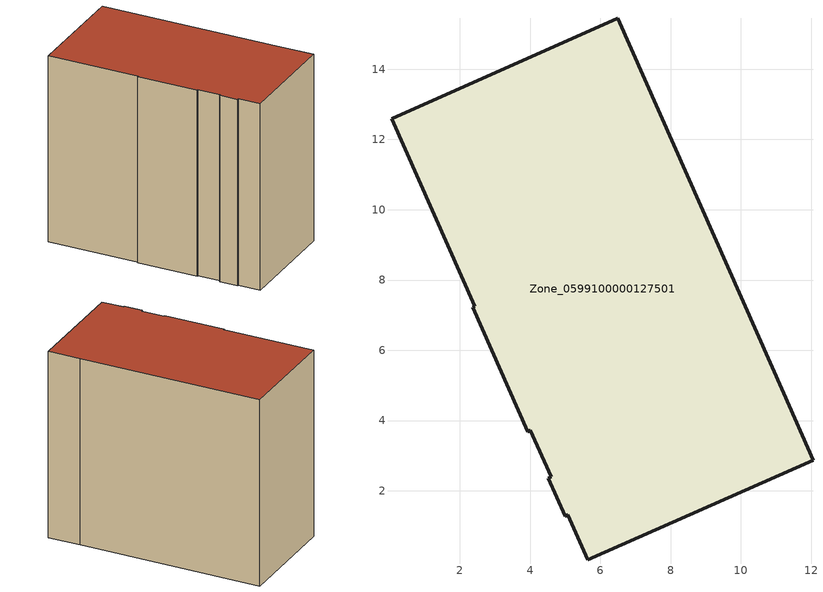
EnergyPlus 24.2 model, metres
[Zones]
Zone_0599100000127501
 floor ground (C_G): 4,3.72 3.93,3.69 2.36,7.23 2.43,7.26 0.05,12.59 6.49,15.45 11.22,4.78 12.05,2.87 5.64,0.04 5.07,1.32 5,1.28 4.52,2.35 4.59,2.4 z0
 wall outside (C_F): 11.22,4.78 6.49,15.45 0.05,12.59 2.43,7.26 2.36,7.23 3.93,3.69 4,3.72 4.59,2.4 4.52,2.35 5,1.28 5.07,1.32 5.64,0.04 12.05,2.87 11.22,4.78 z0:12.16
 roof outside (C_R): 4.59,2.4 4.52,2.35 5,1.28 5.07,1.32 5.64,0.04 12.05,2.87 11.22,4.78 6.49,15.45 0.05,12.59 2.43,7.26 2.36,7.23 3.93,3.69 4,3.72 z12.16
[BUILDING]
Pand.0599100000127501: North Axis=0; Terrain=City; Loads Convergence Tolerance Value=0.04; Temperature Convergence Tolerance Value=0.4; Solar Distribution=FullExterior; Maximum Number of Warmup Days=25; Minimum Number of Warmup Days=1
[Site:Location]
Rotterdam.The.Hague.AP_ZH_NLD Design_Conditions: Latitude=51.96; Longitude=4.45; Time Zone=1; Elevation=-4.5
[SITE:GROUNDTEMPERATURE:BUILDINGSURFACE]
18, 18, 18, 18, 18, 18, 18, 18, 18, 18, 18, 18
[MATERIAL] Thermal Absorptance=0.9; Solar Absorptance=0.7; Visible Absorptance=0.7
Name | Roughness | Thickness | Conductivity | Density | Specific Heat
G.D.1965 | MediumSmooth | 0.15 | 1 | 540 | 1210
F.D.1965 | Rough | 0.3 | 0.857143 | 1920 | 840
R.D.1965 | MediumRough | 0.2 | 0.08 | 1500 | 1000
[CONSTRUCTION]
C_G: G.D.1965
C_F: F.D.1965
C_R: R.D.1965
[ZONE]
Zone_0599100000127501: Type=1; Multiplier=1; Ceiling Height=Autocalculate; Volume=Autocalculate; Floor Area=autocalculate; Part of Total Floor Area=Yes
[ZONEINFILTRATION:DESIGNFLOWRATE]
Infil_Zone_0599100000127501: Zone or ZoneList or Space or SpaceList=Zone_0599100000127501; Schedule=AlwaysOn; Design Flow Rate Calculation Method=Flow/Area; Flow Rate per Floor Area=0.0042; Constant Term Coefficient=1; Temperature Term Coefficient=0; Velocity Term Coefficient=0; Velocity Squared Term Coefficient=0
[HVACTEMPLATE:ZONE:IDEALLOADSAIRSYSTEM]
Zone_0599100000127501: Maximum Heating Supply Air Temperature=50; Minimum Cooling Supply Air Temperature=13; Maximum Heating Supply Air Humidity Ratio=0.0156; Minimum Cooling Supply Air Humidity Ratio=0.0077; Heating Limit=NoLimit; Cooling Limit=NoLimit; Dehumidification Control Type=ConstantSensibleHeatRatio; Cooling Sensible Heat Ratio=0.7; Dehumidification Setpoint=60; Humidification Control Type=None; Humidification Setpoint=30; Outdoor Air Method=None; Outdoor Air Flow Rate per Person=0.00944; Outdoor Air Flow Rate per Zone Floor Area=0; Outdoor Air Flow Rate per Zone=0; Demand Controlled Ventilation Type=None; Outdoor Air Economizer Type=NoEconomizer; Heat Recovery Type=None; Sensible Heat Recovery Effectiveness=0.7; Latent Heat Recovery Effectiveness=0.65
[ZONECONTROL:THERMOSTAT]
ThermostatControl_Zone_0599100000127501: Zone or ZoneList=Zone_0599100000127501; Control Type Schedule=DualSetpointControlType; Control 1=Thermostat_Zone_0599100000127501; Temperature Difference Between Cutout And Setpoint=0
[THERMOSTATSETPOINT:DUALSETPOINT]
Thermostat_Zone_0599100000127501: Heating Setpoint Temperature Schedule=HeatingSetpoint_Zone_0599100000127501; Cooling Setpoint Temperature Schedule=CoolingSetpoint_Zone_0599100000127501
[SCHEDULE:COMPACT]
HeatingSetpoint_Zone_0599100000127501: Through: 12/31, For: AllDays, Until: 24:00, 21
CoolingSetpoint_Zone_0599100000127501: Through: 12/31, For: AllDays, Until: 24:00, 24
DualSetpointControlType: Through: 12/31, For: AllDays, Until: 24:00, 4
AlwaysOn: Through: 12/31, For: AllDays, Until: 24:00, 1
